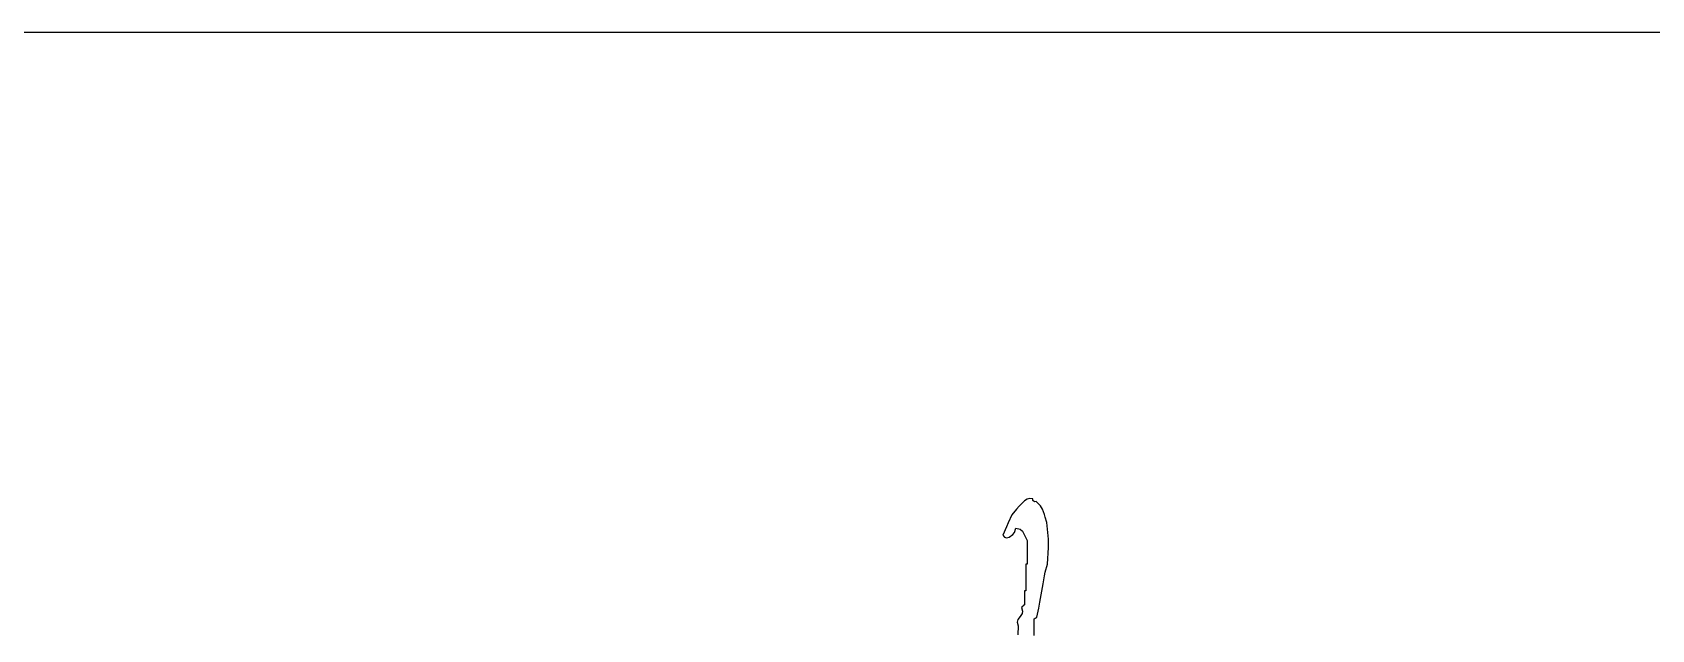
# Model space of a CAD drawing. Header units: inches. Extents: x 0 to 508000, y 0 to 738838.
# Drawn here: x 506566.1 to 506875.1, y 201805.7 to 201919.8 of the extents above; entities that cross this region are included whole.
import ezdxf

# ---------------------------------------------------------------- set-up
doc = ezdxf.new("R2010")
doc.units = ezdxf.units.IN
doc.header["$LTSCALE"] = 1000
doc.header["$MEASUREMENT"] = 0
doc.layers.get('0').update_dxf_attribs({"true_color": 0xffffff})
doc.layers.add('TK', color=7, linetype='Continuous', true_color=0xffffff)
doc.layers.add('TK-TEXT', color=4, linetype='Continuous', true_color=0x00ffff)

# ---------------------------------------------------------------- blocks, each defined once
blk = doc.blocks.new('A$C4E5A0049')
at = {"lineweight": -3}
for p, q in [((9.518, 17.597), (9.471, 17.539)), ((9.543, 17.624), (9.518, 17.597)), ((9.596, 17.678), (9.543, 17.624)), ((9.625, 17.696), (9.596, 17.678)), ((9.645, 17.701), (9.625, 17.696)), ((9.679, 17.698), (9.645, 17.701)), ((9.681, 17.681), (9.679, 17.698)), ((9.696, 17.669), (9.681, 17.681)), ((9.714, 17.671), (9.696, 17.669)), ((9.742, 17.643), (9.714, 17.671)), ((9.755, 17.628), (9.742, 17.643)), ((9.776, 17.594), (9.755, 17.628)), ((9.796, 17.542), (9.776, 17.594)), ((9.417, 17.418), (9.381, 17.337)), ((9.435, 17.458), (9.417, 17.418)), ((9.471, 17.539), (9.435, 17.458)), ((9.804, 17.516), (9.796, 17.542)), ((9.818, 17.462), (9.804, 17.516)), ((9.836, 17.297), (9.818, 17.462)), ((9.381, 17.337), (9.397, 17.316)), ((9.397, 17.316), (9.418, 17.309)), ((9.418, 17.309), (9.443, 17.316)), ((9.443, 17.316), (9.481, 17.342)), ((9.481, 17.342), (9.497, 17.364)), ((9.497, 17.364), (9.512, 17.407)), ((9.512, 17.407), (9.555, 17.396)), ((9.555, 17.396), (9.578, 17.377)), ((9.578, 17.377), (9.596, 17.337)), ((9.596, 17.337), (9.607, 17.315)), ((9.607, 17.315), (9.612, 17.304)), ((9.612, 17.304), (9.624, 17.282)), ((9.624, 17.282), (9.624, 17.187)), ((9.837, 17.212), (9.836, 17.297)), ((9.624, 17.187), (9.624, 17.14)), ((9.624, 17.14), (9.624, 17.046)), ((9.825, 17.046), (9.837, 17.212)), ((9.615, 17.046), (9.61, 17.046)), ((9.61, 17.046), (9.61, 16.94)), ((9.61, 16.94), (9.61, 16.887)), ((9.618, 17.046), (9.615, 17.046)), ((9.624, 17.046), (9.618, 17.046)), ((9.783, 16.851), (9.795, 16.93)), ((9.795, 16.93), (9.804, 16.969)), ((9.804, 16.969), (9.825, 17.046)), ((9.601, 16.782), (9.596, 16.782)), ((9.596, 16.782), (9.596, 16.726)), ((9.604, 16.782), (9.601, 16.782)), ((9.61, 16.782), (9.604, 16.782)), ((9.61, 16.887), (9.61, 16.782)), ((9.763, 16.743), (9.77, 16.779)), ((9.77, 16.779), (9.783, 16.851)), ((9.579, 16.626), (9.568, 16.615)), ((9.568, 16.615), (9.578, 16.58)), ((9.585, 16.632), (9.579, 16.626)), ((9.596, 16.643), (9.585, 16.632)), ((9.596, 16.726), (9.596, 16.698)), ((9.596, 16.698), (9.596, 16.643)), ((9.732, 16.579), (9.738, 16.609)), ((9.738, 16.609), (9.749, 16.67)), ((9.749, 16.67), (9.763, 16.743)), ((9.531, 16.495), (9.525, 16.471)), ((9.525, 16.471), (9.533, 16.434)), ((9.554, 16.525), (9.531, 16.495)), ((9.574, 16.555), (9.554, 16.525)), ((9.578, 16.58), (9.574, 16.555)), ((9.693, 16.504), (9.704, 16.509)), ((9.693, 16.437), (9.693, 16.504)), ((9.704, 16.509), (9.71, 16.512)), ((9.71, 16.512), (9.721, 16.518)), ((9.721, 16.518), (9.732, 16.579)), ((9.533, 16.434), (9.53, 16.345)), ((9.693, 16.404), (9.693, 16.437)), ((9.693, 16.337), (9.693, 16.404))]:
    blk.add_line(p, q, dxfattribs=at)
blk = doc.blocks.new('+A9S5D+9F')
at = {"layer": 'TK-TEXT', "xscale": 38.34000000000001, "yscale": 38.34000000000001}
blk.add_blockref('A$C4E5A0049', (107505.12, -4779.16), dxfattribs=at)

msp = doc.modelspace()

# ---------------------------------------------------------------- linework, layer by layer
at = {"layer": 'TK', "lineweight": -3}
msp.add_line((504855.87, 201919.82), (507409.35, 201919.82), dxfattribs=at)
msp.add_line((504855.87, 201919.82), (507409.35, 201919.82), dxfattribs=at)

# ---------------------------------------------------------------- block references
at = {"xscale": 0.5, "yscale": 0.5}
msp.add_blockref('+A9S5D+9F', (452818.91, 203881.01), dxfattribs=at)

doc.saveas('drawing.dxf')
